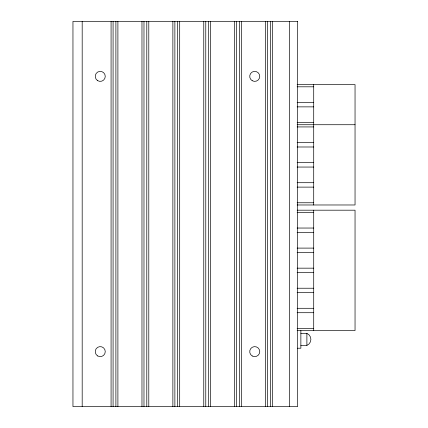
<?xml version="1.0" encoding="UTF-8"?>
<svg xmlns="http://www.w3.org/2000/svg" width="428" height="428" viewBox="0 0 428 428"><rect width="100%" height="100%" fill="white"/><g stroke="black" fill="none" stroke-linecap="round" stroke-linejoin="round"><path stroke-width="0.64" d="M297.128 84.6L355.042 84.6L355.042 204.975L297.128 204.975M297.128 86.804L313.713 86.804M297.128 102.453L313.713 102.453M297.128 106.866L313.713 106.866M297.128 122.515L313.713 122.515M297.128 124.725L355.037 124.725M297.128 126.929L313.713 126.929M297.128 142.578L313.713 142.578M297.128 146.991L313.713 146.991M297.128 162.64L313.713 162.64M297.128 167.054L313.713 167.054M297.128 182.703L313.713 182.703M297.128 187.116L313.713 187.116M297.128 202.765L313.713 202.765M297.128 210.191L355.042 210.191L355.042 330.566L297.128 330.566M297.128 212.395L313.713 212.395M297.128 228.044L313.713 228.044M297.128 232.458L313.713 232.458M297.128 248.106L313.713 248.106M297.128 252.52L313.713 252.52M297.128 268.169L313.713 268.169M297.128 272.583L313.713 272.583M297.128 288.231L313.713 288.231M297.128 292.645L313.713 292.645M297.128 308.294L313.713 308.294M297.128 312.708L313.713 312.708M297.128 328.356L313.713 328.356M300.873 333.375L306.887 333.375L306.887 345.412L300.868 345.412M297.524 348.221L300.868 348.221L300.868 330.566M313.713 84.6L313.713 204.975M313.713 210.191L313.713 330.566M289.633 21.4L289.633 406.6M272.379 21.4L272.379 406.6M270.373 21.4L270.373 406.6M267.564 21.4L267.564 406.6M265.558 21.4L265.558 406.6M241.483 21.4L241.483 406.6M239.477 21.4L239.477 406.6M236.668 21.4L236.668 406.6M234.662 21.4L234.662 406.6M210.587 21.4L210.587 406.6M208.58 21.4L208.58 406.6M205.772 21.4L205.772 406.6M203.765 21.4L203.765 406.6M179.69 21.4L179.69 406.6M177.684 21.4L177.684 406.6M174.875 21.4L174.875 406.6M172.869 21.4L172.869 406.6M148.794 21.4L148.794 406.6M146.788 21.4L146.788 406.6M143.979 21.4L143.979 406.6M141.973 21.4L141.973 406.6M117.898 21.4L117.898 406.6M115.892 21.4L115.892 406.6M113.083 21.4L113.083 406.6M111.077 21.4L111.077 406.6M82.187 21.4L82.187 406.6M306.892 333.369A6.522 6.522 0 0 1 306.887 345.407M297.658 21.4L72.958 21.4L72.958 406.6L297.658 406.6L297.658 21.4M97.739 80.715A5.018 5.018 0 0 0 105.261 76.371A5.018 5.018 0 0 0 97.739 72.027A5.018 5.018 0 0 0 97.739 80.715M97.739 355.973A5.018 5.018 0 0 0 105.261 351.629A5.018 5.018 0 0 0 97.739 347.285A5.018 5.018 0 0 0 97.739 355.973M252.22 80.715A5.018 5.018 0 0 0 259.743 76.371A5.018 5.018 0 0 0 252.22 72.027A5.018 5.018 0 0 0 252.22 80.715M252.22 355.973A5.018 5.018 0 0 0 259.743 351.629A5.018 5.018 0 0 0 252.22 347.285A5.018 5.018 0 0 0 252.22 355.973"/></g></svg>
